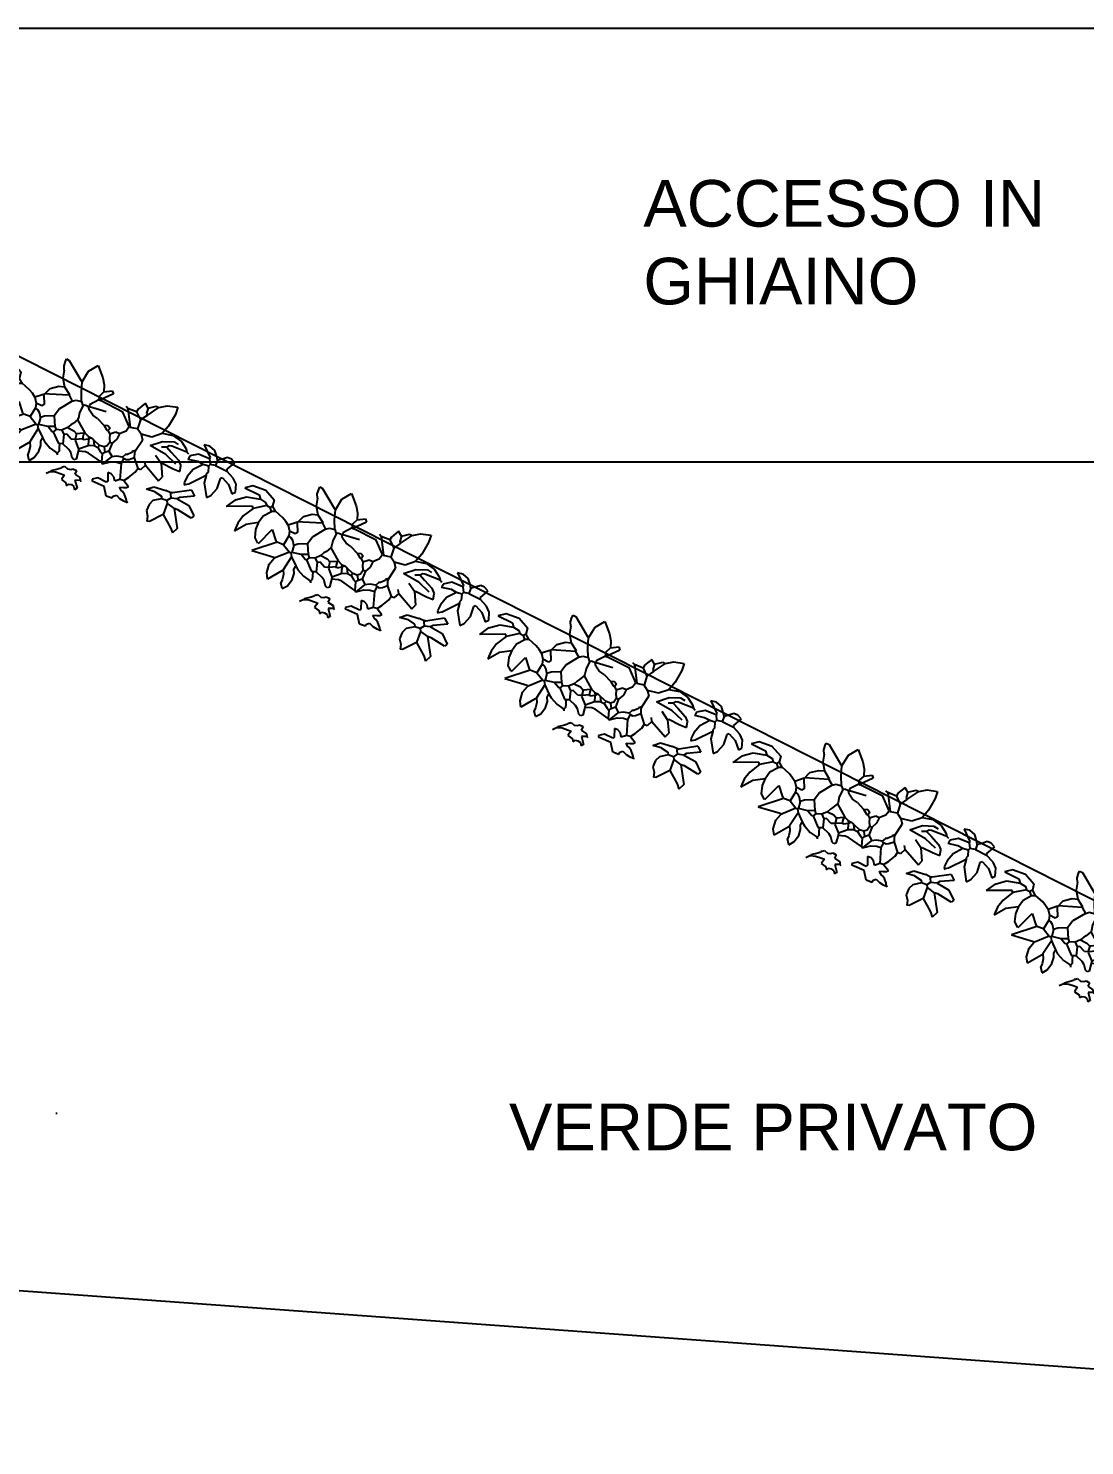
# Model space of a CAD drawing. Extents: x 4528.4 to 4562.1, y -3722.5 to -3696.6.
# Drawn here: x 4534.61 to 4539.82, y -3717.67 to -3710.68 of the extents above; entities that cross this region are included whole.
import ezdxf

# ---------------------------------------------------------------- set-up
doc = ezdxf.new("R2010")
doc.units = 0
for name, color, linetype, true_color in [('alberi', 74, 'Continuous', 0x4c9900), ('costruz', 205, 'Continuous', 0x854c99), ('costruz_aree', 40, 'Continuous', 0xffbf00), ('infissi', 83, 'Continuous', 0x7fcc66), ('planim', 1, 'Continuous', 0xff0000), ('testo', 1, 'Continuous', 0xff0000), ('verde', 82, 'Continuous', 0x33cc00)]:
    doc.layers.add(name, color=color, linetype=linetype, true_color=true_color)
doc.styles.add('textstyle2', font='')
doc.styles.add('textstyle9', font='')
doc.styles.get('textstyle2').set_extended_font_data('Arial')
doc.styles.get('textstyle9').set_extended_font_data('Arial')

# ---------------------------------------------------------------- blocks, each defined once
blk = doc.blocks.new('siepe')
at = {"layer": 'alberi'}
for p, q in [((-0.646, 0.431), (-0.615, 0.431)), ((-0.644, 0.405), (-0.646, 0.431)), ((-0.615, 0.431), (-0.423, 0.308)), ((-0.407, 0.3), (-0.397, 0.423)), ((-0.397, 0.423), (-0.337, 0.516)), ((-0.337, 0.516), (-0.241, 0.427)), ((-0.241, 0.427), (-0.199, 0.372)), ((0.383, 0.416), (0.45, 0.468)), ((0.45, 0.468), (0.549, 0.501)), ((0.549, 0.501), (0.56, 0.427)), ((0.56, 0.427), (0.553, 0.294)), ((-0.637, 0.36), (-0.644, 0.405)), ((-0.615, 0.323), (-0.637, 0.36)), ((-0.615, 0.323), (-0.592, 0.246)), ((-0.423, 0.308), (-0.407, 0.3)), ((-0.369, 0.209), (-0.407, 0.3)), ((-0.199, 0.372), (-0.169, 0.308)), ((-0.169, 0.308), (-0.192, 0.246)), ((-0.169, 0.308), (-0.1, 0.354)), ((-0.077, 0.331), (-0.169, 0.215)), ((-0.1, 0.354), (-0.077, 0.331)), ((0.246, 0.392), (0.208, 0.308)), ((0.208, 0.308), (0.208, 0.277)), ((0.292, 0.361), (0.246, 0.392)), ((0.315, 0.292), (0.277, 0.223)), ((0.292, 0.361), (0.354, 0.415)), ((0.292, 0.361), (0.3, 0.308)), ((0.3, 0.308), (0.315, 0.292)), ((0.315, 0.292), (0.383, 0.416)), ((0.354, 0.415), (0.384, 0.415)), ((0.553, 0.294), (0.53, 0.2)), ((1.005, 0.302), (0.95, 0.288)), ((0.95, 0.288), (1.058, 0.203)), ((1.068, 0.287), (1.005, 0.302)), ((1.111, 0.242), (1.068, 0.287)), ((1.21, 0.28), (1.173, 0.242)), ((1.252, 0.283), (1.21, 0.28)), ((1.296, 0.265), (1.252, 0.283)), ((-1.241, 0.143), (-1.303, 0.09)), ((-1.106, 0.161), (-1.241, 0.143)), ((-0.989, 0.112), (-1.106, 0.161)), ((-0.658, 0.098), (-0.591, 0.157)), ((-0.592, 0.246), (-0.538, 0.177)), ((-0.591, 0.157), (-0.538, 0.177)), ((-0.538, 0.177), (-0.461, 0.131)), ((-0.323, 0.123), (-0.369, 0.209)), ((-0.177, 0.215), (-0.238, 0.131)), ((-0.231, 0.115), (-0.061, 0.146)), ((-0.192, 0.246), (-0.177, 0.215)), ((-0.177, 0.215), (-0.169, 0.215)), ((-0.169, 0.215), (-0.161, 0.215)), ((0.088, 0.215), (-0.161, 0.215)), ((0.208, 0.115), (0.088, 0.215)), ((0.115, 0.269), (0.092, 0.277)), ((0.208, 0.277), (0.115, 0.269)), ((0.115, 0.269), (0.221, 0.111)), ((0.208, 0.277), (0.277, 0.223)), ((0.277, 0.223), (0.292, 0.131)), ((0.53, 0.2), (0.454, 0.123)), ((0.638, 0.231), (0.53, 0.2)), ((0.53, 0.2), (0.53, 0.208)), ((0.568, 0.132), (0.671, 0.18)), ((0.638, 0.231), (0.733, 0.216)), ((0.83, 0.146), (0.669, 0.131)), ((0.671, 0.18), (0.72, 0.175)), ((0.733, 0.216), (0.807, 0.172)), ((0.807, 0.172), (0.83, 0.146)), ((0.83, 0.146), (0.853, 0.138)), ((0.942, 0.18), (0.873, 0.126)), ((1.058, 0.188), (0.942, 0.18)), ((1.058, 0.203), (1.058, 0.188)), ((1.058, 0.188), (1.088, 0.142)), ((1.088, 0.142), (1.081, 0.119)), ((1.142, 0.157), (1.088, 0.142)), ((1.135, 0.211), (1.111, 0.242)), ((1.173, 0.242), (1.135, 0.211)), ((1.135, 0.211), (1.142, 0.157)), ((1.142, 0.157), (1.265, 0.157)), ((1.296, 0.265), (1.257, 0.173)), ((1.257, 0.173), (1.265, 0.157)), ((1.354, 0.124), (1.265, 0.157)), ((-1.331, -0.058), (-1.247, 0.019)), ((-1.301, 0.092), (-1.145, 0.092)), ((-1.247, 0.019), (-1.115, 0.061)), ((-1.145, 0.092), (-1.115, 0.061)), ((-1.03, 0.031), (-1.138, -0.054)), ((-1.115, 0.061), (-1.053, 0.054)), ((-1.053, 0.054), (-1.03, 0.031)), ((-1.03, 0.031), (-0.992, 0.031)), ((-1.015, -0.075), (-0.962, 0.002)), ((-0.976, 0.054), (-0.992, 0.031)), ((-0.961, 0), (-0.992, 0.031)), ((-0.989, 0.112), (-0.976, 0.054)), ((-0.927, 0.021), (-0.978, 0.056)), ((-0.922, 0.02), (-0.961, 0)), ((-0.834, -0.004), (-0.927, 0.021)), ((-0.684, 0.023), (-0.753, -0.046)), ((-0.684, 0.015), (-0.658, 0.098)), ((-0.684, 0.023), (-0.684, 0.015)), ((-0.684, 0.015), (-0.638, -0.069)), ((-0.638, 0.046), (-0.677, 0.031)), ((-0.461, 0.123), (-0.638, 0.046)), ((-0.407, 0.085), (-0.484, -0.038)), ((-0.461, 0.131), (-0.461, 0.123)), ((-0.461, 0.123), (-0.407, 0.085)), ((-0.407, 0.085), (-0.376, 0.113)), ((-0.376, 0.113), (-0.323, 0.123)), ((-0.323, 0.123), (-0.292, 0.092)), ((-0.277, 0.108), (-0.292, 0.092)), ((-0.292, 0.092), (-0.292, 0.015)), ((-0.292, 0.015), (-0.277, -0.038)), ((-0.238, 0.108), (-0.277, 0.108)), ((-0.238, 0.131), (-0.231, 0.115)), ((-0.231, 0.115), (-0.238, 0.108)), ((-0.217, 0.083), (-0.238, 0.108)), ((-0.164, 0.053), (-0.217, 0.083)), ((-0.108, 0.046), (-0.164, 0.053)), ((-0.108, 0.046), (-0.023, 0.015)), ((-0.023, 0.015), (0.015, 0.031)), ((-0.023, 0.015), (0.023, -0.015)), ((0.015, 0.031), (0.046, 0.015)), ((0.046, 0.015), (0.038, -0.015)), ((0.115, 0.008), (0.069, -0.038)), ((0.154, 0.008), (0.115, 0.008)), ((0.192, 0.054), (0.154, 0.008)), ((0.154, 0.008), (0.154, -0.05)), ((0.2, 0.061), (0.192, 0.054)), ((0.208, 0.108), (0.2, 0.061)), ((0.208, 0.108), (0.208, 0.115)), ((0.292, 0.131), (0.221, 0.111)), ((0.346, 0.1), (0.292, 0.131)), ((0.454, 0.123), (0.346, 0.1)), ((0.346, 0.1), (0.384, 0.054)), ((0.369, -0.069), (0.384, 0.054)), ((0.476, 0.04), (0.568, 0.132)), ((0.654, 0.031), (0.476, 0.04)), ((0.63, 0.1), (0.584, 0.077)), ((0.646, 0.123), (0.63, 0.1)), ((0.63, 0.1), (0.692, 0.077)), ((0.669, 0.131), (0.646, 0.123)), ((0.785, -0.009), (0.654, 0.031)), ((0.692, 0.077), (0.792, 0.038)), ((0.792, 0.038), (0.838, 0)), ((0.853, -0.054), (0.838, 0)), ((0.873, 0.126), (0.873, 0.088)), ((0.97, 0.113), (0.873, 0.088)), ((0.963, 0.021), (0.941, -0.068)), ((1.027, 0.111), (0.963, 0.021)), ((1.027, 0.111), (0.97, 0.113)), ((1.104, 0.027), (0.988, -0.127)), ((1.081, 0.119), (1.027, 0.111)), ((1.081, 0.119), (1.104, 0.065)), ((1.104, 0.065), (1.096, 0.042)), ((1.096, 0.042), (1.104, 0.027)), ((1.104, 0.027), (1.118, -0.046)), ((1.257, 0.08), (1.242, 0.065)), ((1.259, -0.038), (1.242, 0.065)), ((1.257, 0.08), (1.34, 0.047)), ((1.34, 0.047), (1.411, -0.02)), ((1.404, 0.084), (1.354, 0.124)), ((1.434, 0.011), (1.404, 0.084)), ((1.411, -0.02), (1.434, 0.011)), ((-1.153, -0.038), (-1.382, -0.157)), ((-1.33, -0.054), (-1.382, -0.157)), ((-1.138, -0.054), (-1.19, -0.164)), ((-1.138, -0.054), (-1.153, -0.038)), ((-1.027, -0.152), (-1.015, -0.075)), ((-0.792, -0.023), (-0.834, -0.004)), ((-0.753, -0.046), (-0.792, -0.023)), ((-0.753, -0.046), (-0.715, -0.092)), ((-0.653, -0.092), (-0.715, -0.092)), ((-0.715, -0.092), (-0.7, -0.138)), ((-0.7, -0.138), (-0.707, -0.238)), ((-0.672, -0.143), (-0.7, -0.138)), ((-0.638, -0.069), (-0.653, -0.092)), ((-0.5, -0.123), (-0.584, -0.169)), ((-0.484, -0.038), (-0.5, -0.123)), ((-0.5, -0.123), (-0.446, -0.215)), ((-0.315, -0.131), (-0.331, -0.169)), ((-0.3, -0.108), (-0.315, -0.131)), ((-0.277, -0.054), (-0.3, -0.108)), ((-0.277, -0.038), (-0.277, -0.054)), ((-0.277, -0.054), (-0.154, -0.138)), ((-0.154, -0.138), (-0.161, -0.146)), ((-0.154, -0.138), (-0.108, -0.154)), ((0.023, -0.015), (0.038, -0.015)), ((0.038, -0.015), (0.069, -0.038)), ((0.069, -0.038), (0.085, -0.077)), ((0.085, -0.077), (0.108, -0.108)), ((0.108, -0.108), (0.1, -0.154)), ((0.108, -0.108), (0.131, -0.108)), ((0.154, -0.05), (0.131, -0.108)), ((0.131, -0.108), (0.138, -0.192)), ((0.3, -0.138), (0.3, -0.146)), ((0.315, -0.138), (0.3, -0.146)), ((0.346, -0.1), (0.315, -0.138)), ((0.369, -0.069), (0.346, -0.092)), ((0.346, -0.092), (0.346, -0.1)), ((0.392, -0.138), (0.354, -0.177)), ((0.369, -0.069), (0.369, -0.092)), ((0.369, -0.092), (0.392, -0.138)), ((0.392, -0.138), (0.469, -0.215)), ((0.523, -0.154), (0.5, -0.123)), ((0.653, -0.069), (0.569, -0.023)), ((0.653, -0.069), (0.661, -0.061)), ((0.653, -0.069), (0.723, -0.184)), ((0.661, -0.061), (0.784, -0.061)), ((0.784, -0.061), (0.853, -0.054)), ((0.941, -0.068), (0.942, -0.135)), ((0.942, -0.135), (0.958, -0.15)), ((0.988, -0.127), (0.958, -0.15)), ((1.118, -0.046), (1.204, -0.166)), ((1.204, -0.166), (1.234, -0.127)), ((1.234, -0.127), (1.259, -0.038)), ((-1.19, -0.164), (-1.207, -0.252)), ((-1.207, -0.252), (-1.202, -0.335)), ((-1.202, -0.335), (-1.129, -0.223)), ((-1.129, -0.223), (-1.027, -0.152)), ((-1.027, -0.152), (-1.021, -0.229)), ((-1.021, -0.229), (-0.993, -0.305)), ((-0.776, -0.246), (-0.962, -0.432)), ((-0.935, -0.339), (-0.876, -0.154)), ((-0.876, -0.154), (-0.792, -0.238)), ((-0.792, -0.238), (-0.776, -0.246)), ((-0.707, -0.238), (-0.776, -0.246)), ((-0.623, -0.277), (-0.73, -0.4)), ((-0.707, -0.238), (-0.623, -0.277)), ((-0.64, -0.165), (-0.672, -0.143)), ((-0.615, -0.2), (-0.64, -0.165)), ((-0.623, -0.277), (-0.607, -0.277)), ((-0.584, -0.169), (-0.615, -0.2)), ((-0.615, -0.2), (-0.6, -0.269)), ((-0.6, -0.269), (-0.607, -0.277)), ((-0.607, -0.277), (-0.584, -0.308)), ((-0.507, -0.246), (-0.6, -0.269)), ((-0.446, -0.215), (-0.507, -0.246)), ((-0.507, -0.246), (-0.454, -0.269)), ((-0.454, -0.269), (-0.438, -0.269)), ((-0.446, -0.215), (-0.423, -0.238)), ((-0.423, -0.238), (-0.438, -0.269)), ((-0.438, -0.269), (-0.346, -0.346)), ((-0.369, -0.215), (-0.423, -0.238)), ((-0.331, -0.169), (-0.369, -0.215)), ((-0.369, -0.215), (-0.331, -0.246)), ((-0.331, -0.169), (-0.261, -0.169)), ((-0.308, -0.231), (-0.331, -0.246)), ((-0.331, -0.246), (-0.3, -0.331)), ((-0.246, -0.254), (-0.308, -0.231)), ((-0.261, -0.169), (-0.223, -0.184)), ((-0.208, -0.238), (-0.246, -0.254)), ((-0.161, -0.146), (-0.223, -0.184)), ((-0.223, -0.184), (-0.215, -0.223)), ((-0.215, -0.223), (-0.208, -0.238)), ((-0.146, -0.2), (-0.208, -0.238)), ((-0.208, -0.238), (-0.208, -0.246)), ((-0.208, -0.246), (-0.138, -0.308)), ((-0.161, -0.146), (-0.154, -0.184)), ((-0.154, -0.184), (-0.146, -0.2)), ((-0.138, -0.208), (-0.146, -0.2)), ((-0.092, -0.177), (-0.138, -0.208)), ((-0.069, -0.238), (-0.138, -0.308)), ((-0.108, -0.154), (-0.092, -0.177)), ((-0.108, -0.154), (-0.077, -0.154)), ((-0.077, -0.154), (-0.092, -0.177)), ((-0.092, -0.177), (-0.092, -0.184)), ((-0.092, -0.184), (-0.069, -0.238)), ((-0.077, -0.154), (-0.046, -0.161)), ((-0.015, -0.208), (-0.069, -0.238)), ((-0.046, -0.161), (0.031, -0.184)), ((-0.046, -0.161), (-0.015, -0.208)), ((-0.015, -0.208), (0.023, -0.208)), ((0.031, -0.184), (0.023, -0.208)), ((0.023, -0.208), (0.069, -0.238)), ((0.077, -0.177), (0.031, -0.184)), ((0.069, -0.238), (0.092, -0.246)), ((0.1, -0.154), (0.077, -0.177)), ((0.077, -0.177), (0.108, -0.223)), ((0.108, -0.223), (0.092, -0.246)), ((0.092, -0.246), (0.123, -0.323)), ((0.138, -0.192), (0.108, -0.223)), ((0.138, -0.192), (0.185, -0.223)), ((0.185, -0.231), (0.138, -0.331)), ((0.138, -0.331), (0.2, -0.279)), ((0.231, -0.2), (0.185, -0.231)), ((0.185, -0.223), (0.185, -0.231)), ((0.2, -0.279), (0.257, -0.253)), ((0.284, -0.184), (0.231, -0.2)), ((0.257, -0.253), (0.3, -0.246)), ((0.3, -0.146), (0.284, -0.184)), ((0.284, -0.184), (0.3, -0.192)), ((0.331, -0.192), (0.3, -0.192)), ((0.3, -0.192), (0.3, -0.246)), ((0.3, -0.246), (0.361, -0.392)), ((0.354, -0.177), (0.331, -0.192)), ((0.429, -0.336), (0.463, -0.259)), ((0.463, -0.259), (0.469, -0.215)), ((0.5, -0.215), (0.469, -0.215)), ((0.523, -0.154), (0.5, -0.215)), ((0.523, -0.154), (0.707, -0.231)), ((0.707, -0.231), (0.723, -0.184)), ((0.869, -0.277), (0.876, -0.277)), ((0.869, -0.277), (0.869, -0.284)), ((0.876, -0.277), (0.869, -0.284)), ((0.876, -0.277), (0.884, -0.277)), ((1.038, -0.169), (0.884, -0.277)), ((0.958, -0.15), (0.95, -0.158)), ((1.092, -0.208), (0.969, -0.284)), ((1.038, -0.169), (1.092, -0.208)), ((-0.993, -0.305), (-0.943, -0.341)), ((-0.962, -0.432), (-0.738, -0.392)), ((-0.747, -0.473), (-0.73, -0.4)), ((-0.738, -0.392), (-0.73, -0.4)), ((-0.584, -0.308), (-0.6, -0.461)), ((-0.584, -0.308), (-0.507, -0.369)), ((-0.507, -0.369), (-0.507, -0.377)), ((-0.507, -0.369), (-0.471, -0.395)), ((-0.507, -0.407), (-0.507, -0.377)), ((-0.487, -0.444), (-0.507, -0.407)), ((-0.471, -0.395), (-0.391, -0.427)), ((-0.346, -0.346), (-0.331, -0.346)), ((-0.3, -0.331), (-0.331, -0.346)), ((-0.331, -0.346), (-0.315, -0.384)), ((-0.315, -0.384), (-0.3, -0.415)), ((-0.3, -0.415), (-0.308, -0.438)), ((-0.222, -0.354), (-0.3, -0.331)), ((-0.19, -0.374), (-0.222, -0.354)), ((-0.154, -0.415), (-0.19, -0.374)), ((-0.131, -0.423), (-0.154, -0.415)), ((-0.138, -0.308), (-0.131, -0.331)), ((-0.066, -0.303), (-0.131, -0.329)), ((-0.131, -0.331), (-0.115, -0.407)), ((-0.115, -0.407), (-0.131, -0.423)), ((-0.031, -0.3), (-0.066, -0.303)), ((0.123, -0.323), (-0.031, -0.3)), ((0.123, -0.323), (0.138, -0.331)), ((0.26, -0.381), (0.223, -0.384)), ((0.223, -0.384), (0.261, -0.461)), ((0.295, -0.395), (0.26, -0.381)), ((0.323, -0.431), (0.295, -0.395)), ((0.361, -0.392), (0.323, -0.431)), ((0.4, -0.384), (0.361, -0.392)), ((0.4, -0.384), (0.429, -0.336)), ((0.4, -0.384), (0.469, -0.415)), ((0.455, -0.432), (0.469, -0.415)), ((0.638, -0.361), (0.694, -0.305)), ((0.723, -0.346), (0.638, -0.361)), ((0.694, -0.305), (0.815, -0.284)), ((0.723, -0.346), (0.8, -0.354)), ((0.815, -0.377), (0.746, -0.431)), ((0.8, -0.354), (0.815, -0.377)), ((0.869, -0.284), (0.815, -0.284)), ((0.869, -0.369), (0.815, -0.377)), ((0.869, -0.284), (0.869, -0.292)), ((0.869, -0.292), (0.892, -0.331)), ((0.892, -0.331), (0.869, -0.369)), ((0.869, -0.369), (0.884, -0.392)), ((0.884, -0.392), (0.969, -0.407)), ((0.884, -0.392), (0.899, -0.507)), ((0.953, -0.308), (0.892, -0.331)), ((0.969, -0.284), (0.953, -0.308)), ((0.953, -0.308), (1.084, -0.315)), ((1.007, -0.4), (0.969, -0.407)), ((0.969, -0.407), (1.084, -0.569)), ((1.161, -0.415), (1.007, -0.4)), ((1.084, -0.315), (1.176, -0.384)), ((1.176, -0.384), (1.161, -0.415)), ((-0.731, -0.559), (-0.747, -0.473)), ((-0.695, -0.612), (-0.731, -0.559)), ((-0.607, -0.477), (-0.695, -0.612)), ((-0.6, -0.461), (-0.607, -0.477)), ((-0.6, -0.461), (-0.576, -0.502)), ((-0.576, -0.502), (-0.563, -0.552)), ((-0.563, -0.552), (-0.561, -0.584)), ((-0.491, -0.582), (-0.478, -0.505)), ((-0.478, -0.505), (-0.487, -0.444)), ((-0.391, -0.427), (-0.308, -0.438)), ((-0.315, -0.438), (-0.308, -0.438)), ((-0.308, -0.438), (-0.3, -0.454)), ((-0.208, -0.554), (-0.231, -0.577)), ((-0.2, -0.538), (-0.208, -0.546)), ((-0.208, -0.546), (-0.208, -0.554)), ((-0.2, -0.538), (-0.185, -0.523)), ((-0.185, -0.523), (-0.147, -0.533)), ((-0.147, -0.533), (-0.117, -0.523)), ((-0.117, -0.523), (-0.1, -0.507)), ((-0.1, -0.507), (-0.061, -0.507)), ((-0.061, -0.507), (-0.061, -0.546)), ((-0.061, -0.546), (0, -0.554)), ((0, -0.554), (0.015, -0.577)), ((0.161, -0.477), (0.115, -0.515)), ((0.115, -0.515), (0.123, -0.53)), ((0.254, -0.523), (0.123, -0.53)), ((0.254, -0.477), (0.161, -0.477)), ((0.261, -0.461), (0.254, -0.477)), ((0.315, -0.6), (0.254, -0.523)), ((0.377, -0.569), (0.4, -0.546)), ((0.392, -0.461), (0.428, -0.447)), ((0.423, -0.484), (0.392, -0.461)), ((0.4, -0.546), (0.442, -0.56)), ((0.438, -0.487), (0.423, -0.484)), ((0.428, -0.447), (0.455, -0.432)), ((0.469, -0.503), (0.438, -0.487)), ((0.504, -0.535), (0.469, -0.503)), ((0.523, -0.561), (0.504, -0.535)), ((0.746, -0.431), (0.729, -0.483)), ((0.729, -0.483), (0.733, -0.549)), ((0.733, -0.549), (0.769, -0.592)), ((0.899, -0.507), (0.807, -0.63)), ((0.899, -0.507), (1.022, -0.592)), ((-0.523, -0.63), (-0.561, -0.584)), ((-0.523, -0.63), (-0.491, -0.582)), ((-0.284, -0.63), (-0.315, -0.669)), ((-0.231, -0.577), (-0.284, -0.623)), ((-0.284, -0.63), (-0.239, -0.612)), ((-0.284, -0.623), (-0.284, -0.63)), ((-0.239, -0.612), (-0.182, -0.604)), ((-0.182, -0.604), (-0.146, -0.6)), ((-0.146, -0.6), (-0.154, -0.646)), ((-0.154, -0.646), (-0.154, -0.653)), ((-0.154, -0.653), (-0.1, -0.661)), ((-0.1, -0.661), (-0.085, -0.684)), ((-0.085, -0.684), (-0.07, -0.662)), ((-0.07, -0.662), (-0.043, -0.654)), ((-0.043, -0.654), (-0.012, -0.659)), ((0.015, -0.577), (-0.031, -0.6)), ((-0.031, -0.6), (0.023, -0.661)), ((-0.012, -0.659), (0.008, -0.684)), ((0.023, -0.661), (0.008, -0.684)), ((0.031, -0.584), (0.015, -0.577)), ((0.377, -0.592), (0.315, -0.6)), ((0.377, -0.592), (0.377, -0.569)), ((0.442, -0.56), (0.487, -0.564)), ((0.487, -0.564), (0.523, -0.561)), ((0.523, -0.561), (0.53, -0.569)), ((0.769, -0.592), (0.784, -0.638)), ((0.807, -0.63), (0.784, -0.638)), ((1.022, -0.592), (1.061, -0.63)), ((1.084, -0.569), (1.061, -0.63))]:
    blk.add_line(p, q, dxfattribs=at)
for centre, start, end in [((0.088, 0.215), 49.844, 89.647), ((-0.989, 0.112), 12.8043, 67.5333)]:
    blk.add_arc(centre, 0.000000961, start, end, dxfattribs=at)

msp = doc.modelspace()

# ---------------------------------------------------------------- hatches: boundary and pattern name
at = {"layer": 'verde'}
h = msp.add_hatch(dxfattribs=at)
h.set_pattern_fill('AR-SAND', color=256, scale=0.22, style=0)
h.paths.add_polyline_path([(4535.5986, -3712.8238), (4531.486, -3712.8238), (4531.6191, -3716.6958), (4541.6359, -3717.4238), (4541.6359, -3715.8758)], flags=0)
h.paths.add_polyline_path([(4533.0775, -3711.5493), (4531.4607, -3712.0894), (4531.486, -3712.8238), (4535.5986, -3712.8238)], flags=0)
h.paths.add_polyline_path([(4543.3559, -3716.3467), (4542.5674, -3716.3467), (4541.6359, -3715.8758), (4541.6359, -3717.4238), (4543.3559, -3717.5488)], flags=0)
h.paths.add_polyline_path([(4554.9509, -3716.3467), (4543.3559, -3716.3467), (4543.3559, -3717.5488), (4554.9509, -3718.5138)], flags=0)
h.paths.add_polyline_path([(4556.9509, -3716.3467), (4554.9509, -3716.3467), (4554.9509, -3718.5138), (4556.9509, -3718.6802)], flags=0)

# ---------------------------------------------------------------- linework, layer by layer
at = {"layer": 'costruz'}
for p, q in [((4541.6359, -3710.6838), (4530.408, -3710.6838)), ((4541.6359, -3712.8238), (4531.3859, -3712.8238))]:
    msp.add_line(p, q, dxfattribs=at)
at = {"layer": 'costruz_aree'}
msp.add_line((4533.0775, -3711.5493), (4542.5674, -3716.3467), dxfattribs=at)
at = {"layer": 'planim'}
msp.add_line((4531.5188, -3716.6885), (4543.3559, -3717.5488), dxfattribs=at)

# ---------------------------------------------------------------- block references
at = {"layer": 'infissi', "xscale": 0.4999999999998847, "yscale": 0.5, "zscale": 0.5, "rotation": 333.1820827415271}
for p in [(4534.9929, -3712.6524), (4536.2423, -3713.284), (4537.4917, -3713.9156), (4538.7411, -3714.5472), (4539.9906, -3715.1788)]:
    msp.add_blockref('siepe', p, dxfattribs=at)

# ---------------------------------------------------------------- texts
at = {"layer": 'testo', "char_height": 0.23, "width": 2.581823, "attachment_point": 1}
for s, insert, style in [('ACCESSO IN GHIAINO', (4537.6476, -3711.432), 'textstyle2'), ('VERDE PRIVATO', (4536.9848, -3715.9877), 'textstyle9')]:
    msp.add_mtext(s, dxfattribs=dict(at, insert=insert, style=style))

doc.saveas('drawing.dxf')
